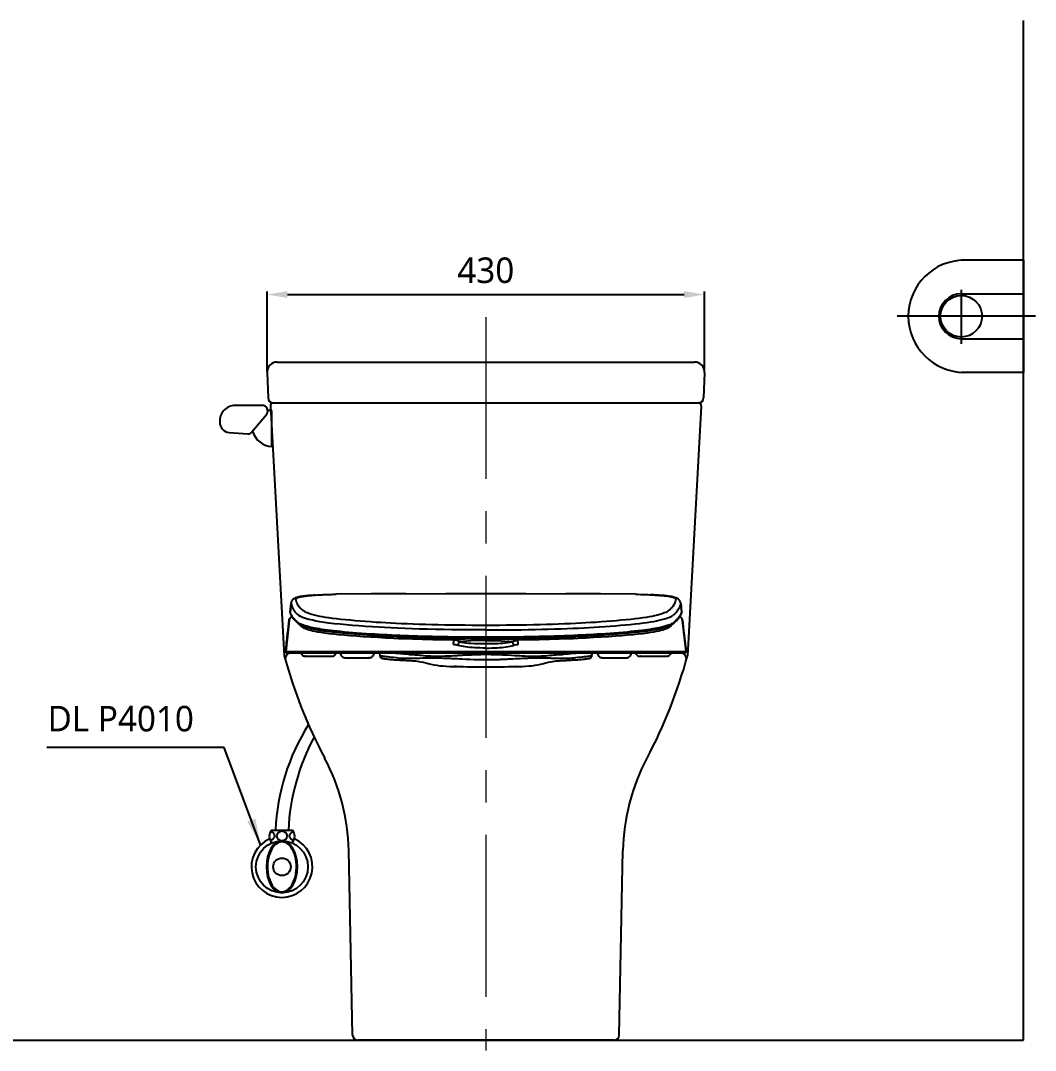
# Model space of a CAD drawing. Header units: millimetres. Extents: x 6575 to 9132, y 125 to 2418.
# Drawn here: x 7683 to 8679, y 344 to 1354 of the extents above; entities that cross this region are included whole.
import ezdxf

# ---------------------------------------------------------------- set-up
doc = ezdxf.new("R2010")
doc.units = ezdxf.units.MM
doc.header["$LTSCALE"] = 0.5
doc.linetypes.add('CENTER', pattern=[50.8, 31.75, -6.35, 6.35, -6.35])
for name, color, linetype in [('1', 1, 'Continuous'), ('2', 2, 'Continuous'), ('3', 3, 'Continuous'), ('4', 4, 'Continuous'), ('6', 6, 'Continuous'), ('FAUCET', 4, 'Continuous')]:
    doc.layers.add(name, color=color, linetype=linetype)
doc.styles.add('GHS', font='romans', dxfattribs={"bigfont": 'ghs'})
doc.styles.get("Standard").update_dxf_attribs({"font": 'NanumGothic.ttf'})
doc.dimstyles.new('ISO-25', dxfattribs={"dimtxt": 20, "dimasz": 20, "dimexe": 3, "dimexo": 1, "dimgap": 5, "dimtad": 1, "dimtoh": 1, "dimdec": 0, "dimtxsty": 'Standard', "dimcen": 0, "dimclrd": 3, "dimclre": 3, "dimclrt": 2, "dimadec": 0, "dimazin": 0, "dimtfac": 1, "dimtdec": 0, "dimtmove": 0, "dimatfit": 3, "dimfxl": 0, "dimarcsym": 0})

# ---------------------------------------------------------------- blocks, each defined once
blk = doc.blocks.new('*D63')
at = {"color": 3, "lineweight": -2}
for p, q in [((7925, 1009.5), (7925, 1088.1)), ((7945, 1085.1), (8334.2, 1085.1)), ((8354.2, 1009.5), (8354.2, 1088.1))]:
    blk.add_line(p, q, dxfattribs=at)
at = {"color": 3}
for points in [[(7945, 1088.5), (7945, 1081.8), (7925, 1085.1)], [(8334.2, 1088.5), (8334.2, 1081.8), (8354.2, 1085.1)]]:
    blk.add_solid(points, dxfattribs=at)
at = {"layer": 'Defpoints', "color": 0}
for p in [(8354.2, 1085.1), (7925, 1008.5), (8354.2, 1008.5)]:
    blk.add_point(p, dxfattribs=at)
at = {"color": 2, "insert": (8139.6, 1108.8), "char_height": 25, "attachment_point": 5}
blk.add_mtext('430', dxfattribs=at)
blk = doc.blocks.new('21E21E')
at = {"color": 2}
for p, q in [((6842.8, 661.7), (6841.8, 652.8)), ((7226, 652.8), (7225, 661.7)), ((6840.8, 644.6), (6837.5, 614.3)), ((7230.3, 614.3), (7226.9, 644.6)), ((6837.5, 614.1), (6846.8, 614.1)), ((6838.5, 613), (6847.8, 613)), ((6846.8, 614.1), (6862.9, 614.1)), ((6847.8, 613), (6863.8, 613)), ((6862.9, 614.1), (6931.9, 614.1)), ((6863.8, 613), (6932.6, 613)), ((6931.9, 614.1), (7033.9, 614.1)), ((6932.6, 613), (7135.1, 613)), ((7033.9, 614.1), (7135.8, 614.1)), ((7135.1, 613), (7203.9, 613)), ((7135.8, 614.1), (7204.8, 614.1)), ((7203.9, 613), (7219.9, 613)), ((7204.8, 614.1), (7220.9, 614.1)), ((7219.9, 613), (7229.2, 613)), ((7220.9, 614.1), (7230.2, 614.1))]:
    blk.add_line(p, q, dxfattribs=at)
for points in [[(6866.6, 669.6), (6864.8, 669.5), (6863, 669.3), (6861.2, 669.2), (6859.6, 669), (6858.3, 668.9), (6857.1, 668.8), (6856.1, 668.6), (6855.2, 668.5), (6854.8, 668.4), (6854.4, 668.4), (6854.1, 668.3), (6853.8, 668.3), (6853.4, 668.2), (6853, 668.2), (6852.4, 668.1), (6851.8, 668), (6851.3, 667.8), (6850.4, 667.7), (6849.7, 667.5), (6849, 667.3), (6848.5, 667.2), (6848.2, 667.1), (6847.9, 667), (6847.5, 666.8), (6847.1, 666.7), (6846.7, 666.5), (6846.3, 666.3), (6846, 666.2), (6845.5, 665.9), (6845, 665.6), (6844.6, 665.2), (6844.3, 664.9), (6843.9, 664.5), (6843.8, 664.3), (6843.6, 664), (6843.3, 663.6), (6843.1, 663.1), (6842.9, 662.5), (6842.8, 661.9)], [(6847.4, 666), (6847.5, 666.3), (6847.8, 666.6), (6848.3, 666.8), (6848.8, 667), (6849.3, 667.2), (6849.8, 667.4), (6849.9, 667.4), (6850, 667.4), (6850.1, 667.4), (6850.2, 667.5), (6850.2, 667.5), (6850.3, 667.5), (6850.5, 667.6), (6850.7, 667.6), (6851, 667.7), (6851.5, 667.8), (6852, 667.9), (6852.7, 668), (6853.2, 668.1), (6853.7, 668.2), (6854.3, 668.3), (6854.8, 668.4), (6855.3, 668.5), (6856.1, 668.6), (6856.8, 668.7), (6857.5, 668.8), (6857.7, 668.8), (6857.9, 668.8), (6858.1, 668.8), (6858.3, 668.9), (6858.5, 668.9), (6858.6, 668.9), (6858.8, 668.9), (6860.7, 669.1), (6862.7, 669.3), (6864.8, 669.5), (6866.7, 669.6), (6868.6, 669.7), (6870.4, 669.8), (6870.6, 669.8), (6870.8, 669.8), (6871, 669.8), (6871.2, 669.8), (6871.4, 669.8), (6871.6, 669.9), (6871.8, 669.9), (6872.2, 669.9), (6872.7, 669.9), (6873.4, 669.9), (6874.3, 670), (6875.1, 670), (6876, 670), (6877, 670.1), (6878.1, 670.1), (6879.3, 670.1), (6881.1, 670.2), (6882.7, 670.2), (6884.1, 670.3), (6885.3, 670.3), (6886.3, 670.3), (6887.1, 670.3)], [(6955.5, 670.9), (6921.3, 670.7), (6887.1, 670.3)], [(6887.1, 670.3), (6887.1, 670.3)], [(6887.1, 670.3), (6887.1, 670.3)], [(6887.1, 670.3), (6887.1, 670.3)], [(6955.5, 670.9), (6994.7, 671), (7033.9, 671.1)], [(7033.9, 671.1), (7073, 671), (7112.2, 670.9)], [(7180.6, 670.3), (7146.4, 670.7), (7112.2, 670.9)], [(7180.6, 670.3), (7183.2, 670.3), (7185.9, 670.2), (7188.4, 670.1), (7190.6, 670.1), (7192.7, 670), (7194.5, 669.9), (7194.7, 669.9), (7194.9, 669.9), (7195.2, 669.9), (7195.4, 669.9), (7195.6, 669.9), (7195.8, 669.9), (7196, 669.9), (7196.3, 669.8), (7196.9, 669.8), (7197.6, 669.8), (7198.4, 669.7), (7199.3, 669.7), (7200.3, 669.6), (7201.4, 669.6), (7202.7, 669.5), (7203.8, 669.4), (7204.8, 669.3), (7205.7, 669.2), (7206.6, 669.1), (7207.3, 669.1), (7207.9, 669), (7208.1, 669), (7208.2, 669), (7208.4, 669), (7208.5, 669), (7208.7, 668.9), (7208.8, 668.9), (7208.9, 668.9), (7210.7, 668.7), (7212.3, 668.5), (7213.8, 668.2), (7215, 668), (7216, 667.8), (7216.8, 667.7), (7216.9, 667.6), (7217, 667.6), (7217.1, 667.6), (7217.1, 667.6), (7217.2, 667.6), (7217.3, 667.5), (7217.4, 667.5), (7217.5, 667.5), (7217.8, 667.4), (7218, 667.3), (7218.3, 667.3), (7218.5, 667.2), (7218.8, 667.1), (7219.1, 667), (7219.3, 666.9), (7219.6, 666.8), (7219.8, 666.6), (7220, 666.5), (7220.1, 666.4), (7220.2, 666.3), (7220.3, 666.2), (7220.3, 666.1), (7220.3, 666)], [(7224.9, 661.9), (7224.7, 662.7), (7224.5, 663.4), (7224.1, 664), (7223.9, 664.4), (7223.7, 664.7), (7223.4, 664.9), (7223.2, 665.1), (7222.8, 665.5), (7222.3, 665.9), (7221.8, 666.2), (7221.3, 666.4), (7220.9, 666.6), (7220.5, 666.7), (7220.1, 666.9), (7219.7, 667), (7219.4, 667.1), (7219, 667.2), (7218.6, 667.3), (7218.1, 667.5), (7217.5, 667.6), (7216.9, 667.7), (7216.3, 667.9), (7215.8, 668), (7215.2, 668.1), (7214.6, 668.2), (7214.2, 668.3), (7213.8, 668.3), (7213.3, 668.4), (7212.8, 668.5), (7212.3, 668.5), (7211.6, 668.6), (7210.9, 668.7), (7210.3, 668.8), (7209.5, 668.9), (7208.6, 669), (7207.5, 669.1), (7206.3, 669.2), (7205.1, 669.3), (7203.6, 669.4), (7202.1, 669.5), (7200.3, 669.6), (7198.4, 669.7), (7196.3, 669.8), (7195.5, 669.9)], [(6841.8, 652.7), (6842.8, 661.6)], [(6842.8, 661.7), (6842.8, 661.9)], [(6842.8, 661.6), (6842.8, 661.7)], [(6842.8, 661.6), (6842.9, 661), (6843, 660.5), (6843.1, 660), (6843.3, 659.5), (6843.4, 659), (6843.6, 658.6), (6843.7, 658.2), (6843.9, 657.8), (6844, 657.4), (6844.2, 657), (6844.4, 656.7), (6844.5, 656.3), (6844.7, 656), (6844.8, 655.9), (6844.8, 655.8), (6844.9, 655.6), (6845, 655.5), (6845, 655.4), (6845.1, 655.3), (6845.2, 655.1), (6845.3, 654.9), (6845.5, 654.7), (6845.6, 654.5), (6845.8, 654.2), (6846, 654), (6846.2, 653.7), (6846.4, 653.5), (6846.6, 653.2), (6846.8, 652.9), (6847, 652.6), (6847.3, 652.3), (6847.6, 652.1), (6847.9, 651.8), (6848.2, 651.5), (6848.5, 651.2), (6848.9, 650.8), (6849.3, 650.5), (6849.7, 650.2), (6850.1, 649.9), (6850.5, 649.6)], [(6855.1, 654.1), (6855, 654.1), (6854.9, 654.2), (6854.8, 654.2), (6854.7, 654.3), (6854.6, 654.4), (6854.5, 654.4), (6854.5, 654.5), (6854.4, 654.5), (6854.4, 654.5), (6854.3, 654.6), (6854.3, 654.6), (6854.3, 654.6), (6854.1, 654.8), (6853.7, 655.1), (6853.3, 655.3), (6852.7, 655.9), (6852.4, 656.2), (6852.3, 656.3), (6852.2, 656.4), (6852.2, 656.4), (6852.2, 656.4), (6852.2, 656.4), (6852.2, 656.4), (6852.2, 656.4), (6852.2, 656.4), (6852.1, 656.5), (6852.1, 656.5), (6852, 656.6), (6852, 656.7), (6851.9, 656.7), (6851.8, 656.8), (6851.7, 657), (6851.5, 657.1), (6851.4, 657.3), (6851.3, 657.4), (6851.1, 657.6), (6850.9, 657.8), (6850.8, 658), (6850.7, 658.2), (6850.5, 658.3), (6850.4, 658.5), (6850.2, 658.7), (6850.1, 658.9), (6850, 659.1), (6850, 659.1), (6850, 659.1), (6850, 659.2), (6849.9, 659.2), (6849.9, 659.2), (6849.9, 659.2), (6849.9, 659.2), (6849.9, 659.3), (6849.8, 659.4), (6849.7, 659.5), (6849.6, 659.7), (6849.5, 659.8), (6849.4, 660), (6849.3, 660.2), (6849.2, 660.4), (6849.1, 660.6), (6849, 660.9), (6848.9, 661.1), (6848.7, 661.4), (6848.6, 661.7), (6848.5, 662), (6848.5, 662.1), (6848.4, 662.2), (6848.4, 662.3), (6848.3, 662.4), (6848.3, 662.5), (6848.3, 662.5), (6848.2, 662.9), (6847.7, 664.4), (6847.4, 666)], [(7220.3, 666), (7220, 664.4), (7219.5, 662.8), (7218.9, 661.3), (7218.2, 659.9), (7217.3, 658.5), (7217.2, 658.4), (7217.1, 658.2), (7217, 658.1), (7216.9, 657.9), (7216.8, 657.8), (7216.7, 657.7), (7216.5, 657.5), (7216.3, 657.3), (7216.1, 657), (7216, 656.9), (7215.9, 656.8), (7215.9, 656.7), (7215.8, 656.6), (7215.7, 656.5), (7215.6, 656.4), (7215.5, 656.3), (7215, 655.9), (7214.3, 655.3), (7214.2, 655.2), (7214.2, 655.2), (7214.1, 655.1), (7214, 655.1), (7213.9, 655), (7213.9, 654.9), (7213.8, 654.9), (7213.7, 654.8), (7213.6, 654.7), (7213.4, 654.6), (7213.3, 654.5), (7213.2, 654.4), (7213, 654.3), (7212.9, 654.3), (7212.8, 654.2), (7212.7, 654.1), (7212.6, 654.1)], [(7225, 661.6), (7224.7, 660.3), (7224.3, 659), (7223.9, 657.8), (7223.4, 656.7), (7222.8, 655.6), (7222.2, 654.6), (7221.6, 653.7), (7220.9, 652.9), (7220.3, 652.2), (7219.5, 651.5), (7218.8, 650.8), (7218, 650.2), (7217.2, 649.6)], [(7225, 661.7), (7224.9, 661.9)], [(7225, 661.6), (7225, 661.7)], [(7225, 661.6), (7225.9, 652.7)], [(6840.8, 644.5), (6841, 645.3), (6841.3, 646.1), (6841.8, 646.9), (6842.4, 647.6), (6843.2, 648.2), (6843.6, 648.5)], [(6843.5, 648.6), (6843.5, 648.6), (6843.3, 648.4), (6842.9, 648.2), (6842.7, 648), (6842.4, 647.8), (6842.2, 647.5), (6841.9, 647.1), (6841.5, 646.6), (6841.2, 646.1), (6841, 645.4), (6840.9, 644.7)], [(7033.9, 628.2), (7028.5, 628.2), (7023.1, 628.3), (7017.8, 628.3), (7012.5, 628.3), (7007.2, 628.4), (7002, 628.4), (6996.8, 628.5), (6991.6, 628.6), (6986.5, 628.7), (6981.5, 628.8), (6976.5, 628.9), (6971.6, 629), (6967, 629.2), (6962.5, 629.3), (6958.1, 629.5), (6953.7, 629.6), (6949.5, 629.8), (6945.3, 630), (6941.3, 630.2), (6937, 630.4), (6932.9, 630.6), (6928.9, 630.8), (6924.9, 631.1), (6921.1, 631.3), (6916.4, 631.6), (6911.8, 632), (6907.3, 632.3), (6903.1, 632.6), (6899, 633), (6895.1, 633.3), (6891.4, 633.7), (6887.9, 634), (6884.5, 634.4), (6881.3, 634.8), (6878.2, 635.1), (6875.4, 635.5), (6872.7, 635.9), (6870.2, 636.3), (6868, 636.7), (6865.9, 637.1), (6864, 637.5), (6862.3, 637.9), (6860.2, 638.4), (6858.2, 638.9), (6856.5, 639.4), (6854.9, 639.9), (6853.5, 640.5), (6852.3, 641), (6851.2, 641.5), (6850.4, 642), (6849.7, 642.5), (6848.6, 643.4), (6847.6, 644.3), (6846.6, 645.3), (6845.7, 646.2), (6844.6, 647.5), (6843.7, 648.8), (6842.9, 650.1), (6842.3, 651.4), (6841.8, 652.7)], [(6841.8, 652.7), (6841.8, 652.5), (6841.8, 652.4)], [(6841.8, 652.6), (6841.8, 652.6), (6841.8, 652.5)], [(6841.8, 652.5), (6841.8, 652.3)], [(6841.8, 652.4), (6841.8, 652.3)], [(6841.8, 652.3), (6841.8, 652.3), (6841.9, 652.1), (6842, 651.9), (6842, 651.7), (6842.1, 651.5), (6842.2, 651.3), (6842.2, 651.2), (6842.3, 651), (6842.3, 650.9), (6842.4, 650.8), (6842.4, 650.7), (6842.5, 650.6), (6842.5, 650.5), (6842.5, 650.4), (6842.6, 650.3), (6842.7, 650.1), (6842.8, 650), (6842.9, 649.8), (6843, 649.6), (6843.1, 649.4), (6843.2, 649.2), (6843.3, 648.9), (6843.5, 648.6), (6843.7, 648.3), (6843.9, 648), (6844.2, 647.7), (6844.4, 647.4), (6844.6, 647.1), (6845.6, 645.8), (6846.7, 644.6), (6848, 643.4), (6848.2, 643.2), (6848.5, 643), (6848.7, 642.7), (6848.9, 642.6), (6849, 642.5), (6849.2, 642.3), (6849.3, 642.2), (6849.5, 642.1), (6849.6, 641.9), (6849.7, 641.8), (6849.9, 641.7), (6849.9, 641.7), (6850, 641.6), (6850.2, 641.5), (6850.3, 641.4), (6850.4, 641.3), (6850.6, 641.2), (6850.8, 641.1), (6851, 640.9), (6851.2, 640.8), (6851.5, 640.6), (6851.7, 640.5), (6852, 640.3), (6852.2, 640.2), (6852.4, 640.1), (6852.6, 640), (6852.8, 639.9), (6853.1, 639.8), (6853.3, 639.7), (6853.8, 639.5), (6854.3, 639.3), (6854.8, 639.1), (6855.4, 638.9), (6856, 638.7), (6856.6, 638.5), (6857.2, 638.3), (6857.9, 638.1), (6859.4, 637.7), (6860.9, 637.3), (6862.5, 636.9), (6864.3, 636.5), (6866.1, 636.1), (6868.1, 635.7), (6870.2, 635.3), (6872.6, 635), (6875, 634.6), (6877.7, 634.2), (6880.5, 633.9), (6883.5, 633.5), (6886.7, 633.1), (6890, 632.8), (6893.6, 632.4), (6897.3, 632.1), (6901.1, 631.8), (6905.1, 631.4), (6909.2, 631.1), (6913.4, 630.8), (6917.8, 630.5), (6921.1, 630.3), (6924.4, 630.1), (6927.8, 629.9), (6931.3, 629.7), (6934.9, 629.5), (6938.5, 629.3), (6942.3, 629.1), (6946.6, 628.9), (6951, 628.7), (6955.5, 628.5), (6960.1, 628.4), (6964.9, 628.2), (6969.4, 628.1), (6974.1, 627.9), (6978.8, 627.8), (6983.6, 627.7), (6988.5, 627.6), (6993.4, 627.5), (6998, 627.4), (7002.5, 627.4), (7003.9, 627.4), (7005.3, 627.3), (7006.8, 627.3), (7008.5, 627.3), (7010.3, 627.3), (7012.2, 627.3), (7014.4, 627.3), (7016.7, 627.2), (7019.2, 627.2), (7021.8, 627.2), (7024.6, 627.2), (7027.5, 627.2), (7030.6, 627.2), (7033.9, 627.2)], [(7033.9, 635.4), (7025.4, 635.4), (7017, 635.4), (7008.7, 635.5), (7000.4, 635.6), (6992.3, 635.7), (6984.3, 635.9), (6976.4, 636), (6968.8, 636.2), (6961.4, 636.5), (6954.2, 636.7), (6947.3, 637), (6940.7, 637.3), (6934.4, 637.7), (6928.4, 638), (6922.7, 638.4), (6915.8, 638.8), (6909.2, 639.3), (6903, 639.8), (6897.2, 640.3), (6890.9, 640.9), (6885.1, 641.5), (6879.9, 642.1), (6875.1, 642.8), (6870.9, 643.4), (6867.2, 644.1), (6864, 644.8), (6860.2, 645.7), (6856.8, 646.7), (6854.1, 647.6), (6852, 648.6), (6850.5, 649.6)], [(7033.9, 639.8), (7027.1, 639.8), (7020.3, 639.8), (7013.5, 639.9), (7006.8, 640), (7000.2, 640.1), (6993.6, 640.2), (6987.1, 640.3), (6980.8, 640.4), (6974.6, 640.6), (6968.5, 640.8), (6962.5, 641), (6956.8, 641.2), (6951.2, 641.4), (6945.8, 641.7), (6940.6, 641.9), (6935.6, 642.2), (6930.8, 642.5), (6926.1, 642.8), (6920.7, 643.2), (6915.4, 643.6), (6910.4, 643.9), (6905.6, 644.3), (6901, 644.8), (6896.2, 645.2), (6891.6, 645.7), (6887.3, 646.2), (6883.4, 646.7), (6879.7, 647.2), (6876.5, 647.7), (6873.5, 648.2), (6870.9, 648.7), (6868.5, 649.2), (6865.7, 649.9), (6863.1, 650.6), (6860.9, 651.3), (6859, 652), (6857.4, 652.6), (6856.1, 653.3), (6855.1, 654.1)], [(7212.6, 654.1), (7211.6, 653.3), (7210.3, 652.6), (7208.7, 652), (7206.8, 651.3), (7204.6, 650.6), (7202.1, 649.9), (7199.2, 649.2), (7196.8, 648.7), (7194.1, 648.2), (7191.1, 647.7), (7187.7, 647.1), (7184.1, 646.6), (7180.2, 646.2), (7176, 645.7), (7171.5, 645.2), (7166.7, 644.8), (7162.1, 644.3), (7157.3, 643.9), (7152.3, 643.6), (7147, 643.2), (7141.6, 642.8), (7136.9, 642.5), (7132.1, 642.2), (7127.1, 641.9), (7121.9, 641.7), (7116.5, 641.4), (7111, 641.2), (7105.2, 641), (7099.2, 640.8), (7093.2, 640.6), (7086.9, 640.4), (7080.6, 640.3), (7074.1, 640.2), (7067.5, 640.1), (7060.9, 640), (7054.2, 639.9), (7047.4, 639.8), (7040.7, 639.8), (7033.9, 639.8)], [(7225.9, 652.7), (7225.4, 651.3), (7224.7, 650), (7223.9, 648.6), (7222.8, 647.2), (7221.6, 645.8), (7220.2, 644.4), (7219.6, 643.9), (7219, 643.3), (7218.4, 642.8), (7217.8, 642.3), (7217, 641.8), (7216, 641.2), (7214.9, 640.7), (7213.4, 640.1), (7211.7, 639.6), (7209.8, 639), (7207.7, 638.4), (7205.4, 637.9), (7203.6, 637.5), (7201.7, 637.1), (7199.6, 636.7), (7197.3, 636.3), (7194.8, 635.9), (7192.2, 635.5), (7189.4, 635.1), (7186.4, 634.8), (7183.2, 634.4), (7179.8, 634), (7176.2, 633.7), (7172.4, 633.3), (7168.5, 632.9), (7164.4, 632.6), (7160.1, 632.3), (7155.8, 631.9), (7151.3, 631.6), (7146.6, 631.3), (7143.1, 631.1), (7139.6, 630.9), (7135.9, 630.7), (7132.2, 630.5), (7128.4, 630.3), (7124.4, 630.1), (7120.3, 629.9), (7115.7, 629.7), (7111, 629.5), (7106.1, 629.4), (7101.1, 629.2), (7096.1, 629), (7091.2, 628.9), (7086.2, 628.8), (7081.2, 628.7), (7076.1, 628.6), (7071, 628.5), (7065.7, 628.4), (7060.5, 628.4), (7055.2, 628.3), (7049.9, 628.3), (7044.6, 628.3), (7039.2, 628.2), (7033.9, 628.2)], [(7033.9, 627.2), (7037.4, 627.2), (7040.7, 627.2), (7043.8, 627.2), (7046.7, 627.2), (7049.5, 627.2), (7052, 627.2), (7054.3, 627.3), (7056.3, 627.3), (7058.2, 627.3), (7060, 627.3), (7061.6, 627.3), (7064.1, 627.4), (7066.6, 627.4), (7069.2, 627.4), (7071.7, 627.5), (7074.3, 627.5), (7079.2, 627.6), (7084.1, 627.7), (7088.9, 627.8), (7093.6, 627.9), (7098.3, 628.1), (7102.8, 628.2), (7107.9, 628.4), (7112.8, 628.5), (7117.5, 628.7), (7122.2, 628.9), (7126.7, 629.1), (7131, 629.4), (7135, 629.6), (7138.9, 629.8), (7142.6, 630), (7146.3, 630.3), (7149.9, 630.5), (7154.4, 630.8), (7158.7, 631.1), (7162.9, 631.5), (7166.9, 631.8), (7170.7, 632.1), (7174.3, 632.5), (7177.8, 632.8), (7181.1, 633.2), (7184.2, 633.5), (7187.3, 633.9), (7190.1, 634.2), (7192.8, 634.6), (7195.3, 635), (7197.6, 635.4), (7199.7, 635.8), (7201.7, 636.1), (7203.5, 636.5), (7205.2, 636.9), (7206.9, 637.3), (7208.4, 637.7), (7209.9, 638.2), (7211.3, 638.6), (7212.6, 639), (7213.8, 639.5), (7214.2, 639.6), (7214.5, 639.8), (7214.8, 639.9), (7215.1, 640.1), (7215.3, 640.2), (7215.6, 640.3), (7215.8, 640.4), (7216.1, 640.5), (7216.3, 640.6), (7216.5, 640.8), (7216.7, 640.9), (7216.9, 641), (7217.1, 641.2), (7217.3, 641.3), (7217.4, 641.4), (7217.5, 641.5), (7217.6, 641.6), (7217.8, 641.6), (7217.8, 641.7), (7217.9, 641.8), (7218.1, 641.9), (7218.2, 642), (7218.3, 642.1), (7218.4, 642.2), (7218.6, 642.4), (7218.7, 642.5), (7218.9, 642.6), (7219.2, 642.9), (7219.4, 643.1), (7219.7, 643.3), (7219.9, 643.6), (7220.8, 644.4), (7221.5, 645.2), (7222.4, 646.2), (7223.2, 647.2), (7223.5, 647.6), (7223.7, 647.9), (7224, 648.3), (7224.2, 648.6), (7224.4, 648.9), (7224.5, 649.2), (7224.7, 649.4), (7224.8, 649.6), (7224.9, 649.9), (7225, 650.1), (7225.1, 650.3), (7225.2, 650.5), (7225.3, 650.6), (7225.3, 650.7), (7225.4, 650.8), (7225.4, 651), (7225.5, 651.1), (7225.5, 651.3), (7225.6, 651.4), (7225.7, 651.6), (7225.7, 651.8), (7225.8, 652), (7225.9, 652.3), (7225.9, 652.3)], [(7033.9, 635.4), (7040.9, 635.4), (7047.9, 635.4), (7054.9, 635.4), (7061.8, 635.5), (7068.7, 635.6), (7075.4, 635.7), (7082.1, 635.8), (7088.7, 636), (7095.1, 636.1), (7101.4, 636.3), (7107.6, 636.5), (7113.5, 636.7), (7119.3, 637), (7124.9, 637.2), (7130.2, 637.5), (7135.3, 637.8), (7140.2, 638.1), (7145, 638.4), (7150.6, 638.7), (7155.9, 639.1), (7161, 639.5), (7165.9, 639.9), (7170.6, 640.3), (7175.5, 640.8), (7180.2, 641.2), (7184.5, 641.7), (7188.5, 642.2), (7192.2, 642.7), (7195.6, 643.2), (7198.6, 643.7), (7201.3, 644.3), (7203.7, 644.8), (7206.5, 645.5), (7209.1, 646.1), (7211.3, 646.8), (7213.2, 647.5), (7214.9, 648.2), (7216.2, 648.9), (7217.2, 649.6)], [(7226.9, 644.5), (7226.7, 645.3), (7226.4, 646.2), (7225.9, 646.9), (7225.3, 647.6), (7224.5, 648.2), (7224.1, 648.5)], [(7226.8, 644.7), (7226.7, 645.4), (7226.4, 646.1), (7226.1, 646.8), (7225.8, 647.2), (7225.5, 647.6), (7225.2, 647.9), (7224.9, 648.1), (7224.7, 648.3), (7224.3, 648.5), (7224.2, 648.6)], [(7226, 652.6), (7226, 652.7), (7225.9, 652.9)], [(7226, 652.7), (7226, 652.5), (7225.9, 652.3)], [(7225.9, 652.4), (7226, 652.6)], [(7225.9, 652.3), (7225.9, 652.4)], [(7226, 652.8), (7226, 652.7)], [(6837.5, 614.2), (6837.6, 615.8), (6837.8, 617.4), (6838, 619), (6838.2, 620.5), (6838.3, 622), (6838.4, 623.1), (6838.6, 624.1), (6838.7, 625.4), (6838.9, 626.8), (6839, 628.4), (6839.2, 630), (6839.4, 631.5), (6839.6, 633.2), (6839.8, 634.9), (6839.9, 636.3), (6840.1, 637.8), (6840.3, 639.5), (6840.5, 641.2), (6840.7, 642.8), (6840.8, 644.5)], [(6854, 638), (6852, 639.7), (6850.4, 641.3)], [(6869.1, 633.3), (6866.5, 633.8), (6864.2, 634.3), (6862.1, 634.8), (6860.2, 635.3), (6858.5, 635.9), (6857.1, 636.4), (6855.8, 636.9), (6854.8, 637.5), (6854, 638)], [(7213.7, 638), (7212.9, 637.4), (7211.8, 636.9), (7210.6, 636.4), (7209.1, 635.8), (7207.4, 635.3), (7205.5, 634.8), (7203.4, 634.3), (7201.1, 633.8), (7198.6, 633.3)], [(7217.3, 641.3), (7215.7, 639.7), (7213.7, 638)], [(7226.8, 644.7), (7226.9, 644.6)], [(7226.9, 644.5), (7227.9, 635.1), (7229.1, 624.3), (7230.3, 614.2)], [(6935.5, 627.4), (6927.8, 627.8), (6920.4, 628.2), (6913.4, 628.7), (6906.8, 629.1), (6900.6, 629.6), (6894.8, 630.1), (6889.4, 630.6), (6884.4, 631.1), (6879.9, 631.7), (6875.8, 632.2), (6872.2, 632.7), (6869.1, 633.3)], [(7003, 625.4), (6997.6, 625.5), (6992.2, 625.6), (6986.9, 625.7), (6981.7, 625.8), (6976.6, 625.9), (6971.6, 626), (6966.6, 626.2), (6961.8, 626.3), (6957.1, 626.5), (6952.5, 626.7), (6948, 626.8), (6943.7, 627), (6939.5, 627.2), (6935.5, 627.4)], [(7033.9, 627), (7033.2, 627), (7032.5, 627), (7031.7, 627), (7030.9, 627), (7029.9, 627), (7028.8, 626.9), (7027.9, 626.9), (7027.2, 626.9), (7026.6, 626.9), (7026.2, 626.9), (7025.9, 626.9), (7025.4, 626.9), (7024.8, 626.9), (7024.1, 626.9), (7023.3, 626.8), (7022.4, 626.8), (7021.7, 626.8), (7021.1, 626.8), (7020.4, 626.8), (7019.9, 626.7), (7019.2, 626.7), (7018.5, 626.7), (7017.7, 626.7), (7016.9, 626.6), (7015.9, 626.6), (7015, 626.5), (7014.1, 626.5), (7013.1, 626.4), (7012.8, 626.4), (7012.5, 626.4), (7012.1, 626.3), (7011.8, 626.3), (7011.4, 626.3), (7010.9, 626.2), (7010, 626.2), (7009.3, 626.1), (7008.6, 626.1), (7008, 626), (7007.6, 626), (7007.4, 625.9), (7007.4, 625.9), (7007.1, 625.9), (7006.8, 625.9), (7006.5, 625.8), (7006.2, 625.8), (7005.9, 625.8), (7004.4, 625.6), (7003, 625.4)], [(7033.9, 627), (7037.7, 627), (7041.4, 626.9), (7045.1, 626.8), (7048.9, 626.7), (7050, 626.7), (7051.2, 626.6), (7052.4, 626.5), (7053.5, 626.5), (7054.7, 626.4), (7055.8, 626.3), (7057.2, 626.2), (7061, 625.9), (7064.7, 625.4)], [(7132.2, 627.4), (7128.2, 627.2), (7124, 627), (7119.7, 626.8), (7115.2, 626.7), (7110.6, 626.5), (7105.9, 626.3), (7101.1, 626.2), (7096.2, 626), (7091.1, 625.9), (7086, 625.8), (7080.8, 625.7), (7075.5, 625.6), (7070.1, 625.5), (7064.7, 625.4)], [(7198.6, 633.3), (7195.5, 632.7), (7191.9, 632.2), (7187.8, 631.7), (7183.3, 631.1), (7178.3, 630.6), (7172.9, 630.1), (7167.1, 629.6), (7160.9, 629.1), (7154.3, 628.7), (7147.3, 628.2), (7139.9, 627.8), (7132.2, 627.4)], [(7002.1, 621.1), (7002.1, 621.8), (7002.2, 622.6), (7002.3, 623.3), (7002.4, 623.9), (7002.5, 624.4), (7002.7, 624.9), (7002.8, 625.2), (7003, 625.4)], [(7002.1, 621.1), (7003.6, 621), (7005, 620.8), (7006.4, 620.4)], [(7008, 623.7), (7007.8, 623.8), (7007.6, 623.9), (7007.3, 624.1), (7006.8, 624.4), (7006.6, 624.5), (7006.3, 624.6), (7006, 624.7), (7005.6, 624.9), (7004.3, 625.2), (7003, 625.4)], [(7006.4, 620.4), (7006.8, 621.3), (7007.2, 622.2), (7007.6, 623), (7008, 623.7)], [(7033.9, 617.6), (7030.9, 617.6), (7028.1, 617.7), (7025.4, 617.7), (7022.9, 617.9), (7020.5, 618), (7018.2, 618.2), (7016.1, 618.4), (7013.9, 618.7), (7011.8, 619), (7009.9, 619.4), (7008.1, 619.9), (7006.4, 620.4)], [(7033.9, 625.1), (7030.2, 625.1), (7026.6, 625), (7022.8, 624.9), (7019, 624.7), (7015.3, 624.5), (7011.6, 624.1), (7008, 623.7)], [(7033.9, 621.7), (7030.1, 621.7), (7026.4, 621.7), (7022.7, 621.8), (7019, 622), (7016.8, 622.2), (7014.5, 622.4), (7012.3, 622.8), (7010.1, 623.2), (7008, 623.7)], [(7033.9, 625.1), (7037.6, 625.1), (7041.4, 625), (7045.1, 624.9), (7048.9, 624.7), (7052.5, 624.4), (7056.2, 624.1), (7059.8, 623.7)], [(7059.8, 623.7), (7057.5, 623.2), (7055.2, 622.7), (7052.8, 622.4), (7050.4, 622.1), (7048, 622), (7045.5, 621.8), (7041.7, 621.7), (7037.8, 621.7), (7033.9, 621.7)], [(7033.9, 617.6), (7036.8, 617.6), (7039.6, 617.7), (7042.3, 617.7), (7044.8, 617.9), (7047.2, 618), (7049.5, 618.2), (7051.6, 618.4), (7053.8, 618.7), (7055.9, 619), (7057.8, 619.4), (7059.6, 619.9), (7061.3, 620.4)], [(7059.8, 623.7), (7060, 623.9), (7060.3, 624.1), (7060.6, 624.2), (7060.9, 624.4), (7061.3, 624.5), (7061.7, 624.7), (7062.1, 624.8), (7062.5, 625), (7063, 625.1), (7063.6, 625.3), (7064.2, 625.4), (7064.7, 625.4)], [(7061.3, 620.4), (7060.9, 621.4), (7060.5, 622.3), (7060.1, 623.1), (7059.8, 623.7)], [(7061.3, 620.4), (7062.7, 620.8), (7064.1, 621), (7065.6, 621.1)], [(7065.6, 621.1), (7065.6, 621.8), (7065.5, 622.5), (7065.4, 623.2), (7065.3, 623.9), (7065.2, 624.4), (7065, 624.9), (7064.9, 625.2), (7064.7, 625.4)], [(6837.5, 613.8), (6837.5, 614), (6837.5, 614.2)], [(6837.5, 614.1), (6837.5, 614.2)], [(6837.5, 614), (6837.6, 613.6), (6837.8, 613.3), (6838.1, 613.1), (6838.3, 613)], [(6837.5, 613.9), (6837.5, 613.8)], [(6837.5, 613.8), (6837.6, 613.6), (6837.7, 613.4), (6837.8, 613.3)], [(6837.8, 613.3), (6838, 613.2), (6838.2, 613)], [(6838.2, 613), (6838.3, 613)], [(6838.3, 613), (6838.5, 613)], [(6853.8, 610.6), (6854.1, 610.4), (6854.8, 610), (6855.5, 609.7), (6856.1, 609.6)], [(6854, 610.4), (6853.8, 610.6)], [(6853.8, 610.6), (6853.8, 610.6)], [(6853.8, 610.6), (6853.8, 610.6)], [(6856.2, 609.6), (6856, 609.6)], [(6856.1, 609.6), (6856.2, 609.6), (6856.5, 609.6), (6856.7, 609.6), (6857, 609.6)], [(6856.1, 609.6), (6856.1, 609.6), (6856.2, 609.6)], [(6856.1, 609.6), (6856.2, 609.6), (6856.3, 609.6)], [(6856.3, 609.6), (6856.4, 609.6)], [(6857.2, 609.6), (6857, 609.6)], [(6857.2, 609.6), (6857, 609.6)], [(6882.2, 609.6), (6882.3, 609.6)], [(6882.3, 609.6), (6882.7, 609.6), (6883, 609.6), (6883.2, 609.6), (6883.3, 609.6)], [(6883.3, 609.6), (6884.1, 609.8), (6884.8, 610.1), (6885.4, 610.5), (6885.5, 610.6)], [(6885.5, 610.5), (6885.9, 611), (6886.5, 611.5), (6887, 612.3), (6887.4, 613)], [(6890.7, 613), (6890.8, 612.7), (6891.2, 611.7), (6891.7, 610.8), (6892.3, 609.9), (6892.9, 609.3)], [(6892.9, 609.3), (6892.9, 609.3)], [(6892.9, 609.3), (6892.9, 609.3), (6892.9, 609.3)], [(6892.9, 609.3), (6892.9, 609.3)], [(6892.9, 609.3), (6893.2, 609), (6893.9, 608.6), (6894.2, 608.4), (6894.6, 608.3), (6895, 608.2), (6895.3, 608.1)], [(6892.9, 609.2), (6892.9, 609.3)], [(6895.3, 608.1), (6895.6, 608.1), (6895.8, 608.1)], [(6919.6, 608.1), (6919.9, 608.1), (6920.1, 608.1)], [(6919.7, 608.1), (6919.8, 608.1), (6920.1, 608.1)], [(6919.9, 608.1), (6919.9, 608.1), (6919.7, 608.1)], [(6920.1, 608.1), (6920.5, 608.2), (6920.8, 608.3), (6921.2, 608.4), (6921.6, 608.6), (6921.9, 608.8), (6922.2, 609), (6922.5, 609.3)], [(6922.5, 609.3), (6922.5, 609.2)], [(6922.6, 609.3), (6923.1, 609.9), (6923.7, 610.8), (6924.2, 611.7), (6924.6, 612.7), (6924.7, 613)], [(6929.2, 613), (6929.2, 612.9), (6929.6, 611.8), (6929.8, 610.6)], [(6929.7, 610.8), (6929.8, 610.7), (6929.8, 610.7)], [(6929.7, 610.8), (6929.7, 610.7)], [(6929.7, 610.7), (6929.8, 610.6), (6929.8, 610.2), (6929.8, 609.9), (6929.9, 609.7)], [(6929.8, 610.7), (6930, 610.5), (6930.3, 610.4), (6930.8, 610.2), (6931.3, 610.1), (6932, 610), (6933, 609.8), (6934.3, 609.6), (6935.7, 609.4), (6937.3, 609.2), (6939.1, 609), (6941.1, 608.7), (6943.3, 608.5), (6945.7, 608.2), (6948.3, 608), (6950, 607.8), (6951.9, 607.7), (6953.8, 607.7), (6955.7, 607.7), (6957.8, 607.8), (6959.9, 607.8)], [(6929.8, 610.7), (6929.8, 610.7)], [(6929.9, 609.7), (6930, 609.3), (6930.1, 608.9), (6930.3, 608.6), (6930.5, 608.5), (6930.5, 608.4), (6930.6, 608.3), (6930.7, 608.3), (6931, 608.1), (6931.2, 607.9), (6931.4, 607.8), (6931.7, 607.7), (6932, 607.7), (6932.2, 607.6), (6932.5, 607.5), (6933.1, 607.4), (6933.6, 607.3), (6934.2, 607.2), (6934.9, 607.1), (6935.6, 607), (6936.4, 606.9), (6937.3, 606.8), (6938.2, 606.7), (6939.2, 606.6), (6940.3, 606.5), (6941.5, 606.4), (6942.7, 606.3), (6943.9, 606.2), (6945.2, 606.1), (6946.4, 606), (6946.8, 606), (6947.1, 606), (6947.5, 606), (6948, 605.9), (6948.5, 605.9), (6949.1, 605.9), (6949.8, 605.8), (6950.6, 605.8), (6951.5, 605.7), (6952.4, 605.7), (6953.5, 605.6), (6954.6, 605.6), (6955.9, 605.5), (6957.2, 605.4), (6958.7, 605.3), (6960.3, 605.3), (6961.6, 605.2)], [(6929.9, 609.7), (6929.9, 609.7)], [(6958.7, 611.4), (6958.7, 611.4), (6958.5, 611.4), (6958.3, 611.4), (6958.1, 611.5), (6957.7, 611.5), (6957.2, 611.5), (6956.6, 611.5), (6955.9, 611.6), (6955.2, 611.6), (6954.4, 611.7), (6953.6, 611.7), (6952.6, 611.8), (6951.6, 611.9), (6951.3, 611.9), (6951.1, 611.9), (6951, 612), (6950.9, 612), (6950.8, 612), (6950.3, 612), (6949.4, 612.1), (6947.5, 612.3), (6946.7, 612.4), (6946.6, 612.4), (6946.5, 612.4), (6946.4, 612.4), (6946.3, 612.4), (6946.2, 612.4), (6946.1, 612.4), (6946, 612.4), (6945.9, 612.4), (6945.7, 612.4), (6945.4, 612.4), (6945, 612.5), (6944.5, 612.5), (6943.9, 612.5), (6943.2, 612.6), (6942.6, 612.6), (6941.8, 612.7), (6941, 612.7), (6940.2, 612.8), (6939.5, 612.8), (6938.7, 612.8), (6938, 612.9), (6937.9, 612.9), (6937.8, 612.9), (6937.7, 612.9), (6937.6, 612.9), (6937.5, 612.9), (6937.4, 612.9), (6936.4, 613), (6936.2, 613)], [(6958.7, 611.4), (6960.2, 611.4), (6961.6, 611.3), (6963, 611.2), (6964.4, 611.1), (6965.9, 611), (6967.5, 610.8), (6969.1, 610.6), (6970.8, 610.5), (6974.7, 610.1), (6978.8, 609.9), (6979.6, 609.9), (6980.5, 609.8), (6981.3, 609.8), (6982.2, 609.8), (6983.1, 609.8), (6984, 609.8), (6984.8, 609.7), (6985.7, 609.7), (6989.8, 609.8), (6993.9, 609.9), (6998.1, 610), (7000, 610.1), (7002.2, 610.2), (7004.7, 610.4), (7005.6, 610.4), (7006.5, 610.5), (7007.5, 610.5), (7008.5, 610.6), (7009.5, 610.6), (7010.6, 610.7), (7011.7, 610.8), (7015.9, 611), (7019.8, 611.1), (7023.4, 611.3), (7026.6, 611.4), (7028.8, 611.4), (7030.8, 611.5), (7032.5, 611.5), (7033.9, 611.5)], [(6959.9, 607.8), (6961.5, 607.7), (6963.2, 607.7), (6965, 607.7), (6967.1, 607.8), (6969.2, 607.8), (6971.6, 607.9), (6973.7, 607.9), (6975.9, 608), (6978.3, 608), (6980.7, 608.1), (6983.3, 608.1), (6985.9, 608.1), (6988.7, 608), (6990.4, 607.9), (6992.2, 607.8), (6992.8, 607.8), (6993.4, 607.8), (6993.9, 607.8), (6994.5, 607.8), (6994.7, 607.8), (6995.2, 607.7), (6995.9, 607.7), (6996.7, 607.7), (6997.7, 607.6), (6998.9, 607.6), (7000.2, 607.5), (7000.8, 607.5), (7001.2, 607.4), (7001.7, 607.4), (7002.1, 607.4), (7002.6, 607.4), (7003, 607.4), (7003.4, 607.3), (7005.9, 607.2), (7008.1, 607.1), (7010.3, 607), (7014.1, 606.8), (7018, 606.6), (7022, 606.5), (7025.9, 606.3), (7029.9, 606.3), (7033.9, 606.3)], [(7033.9, 611.5), (7035.2, 611.5), (7036.9, 611.5), (7038.9, 611.4), (7041.2, 611.4), (7043.7, 611.3), (7046.8, 611.2), (7050.1, 611), (7050.9, 611), (7051.7, 611), (7052.5, 610.9), (7053.3, 610.9), (7054.2, 610.9), (7055, 610.8), (7055.8, 610.8), (7059, 610.6), (7061.9, 610.4), (7064.4, 610.3), (7066.7, 610.2), (7068.7, 610.1), (7070.5, 610), (7072.2, 609.9), (7075, 609.8), (7077.8, 609.8), (7078.5, 609.8), (7079.2, 609.7), (7079.9, 609.7), (7080.6, 609.7), (7081.3, 609.7), (7082, 609.7), (7084, 609.8), (7086.1, 609.8), (7088.2, 609.9), (7090.4, 610), (7092.6, 610.1), (7094.8, 610.3), (7097.1, 610.5), (7099, 610.7), (7100.8, 610.8), (7102.5, 611), (7104, 611.2), (7105.1, 611.3), (7106.3, 611.3), (7107.6, 611.4), (7109, 611.4)], [(7033.9, 606.3), (7037.2, 606.3), (7040.5, 606.3), (7043.5, 606.4), (7043.8, 606.4), (7044.1, 606.4), (7044.5, 606.4), (7044.8, 606.4), (7045.1, 606.4), (7045.4, 606.5), (7045.8, 606.5), (7046.5, 606.5), (7047.5, 606.5), (7048.7, 606.6), (7050, 606.6), (7051, 606.7), (7052.2, 606.7), (7053.3, 606.8), (7054.6, 606.8), (7056, 606.9), (7057.4, 607), (7060.3, 607.1), (7063, 607.3), (7065.5, 607.4), (7067.8, 607.5), (7070, 607.6), (7071.9, 607.7), (7073.5, 607.8), (7075, 607.8), (7076.3, 607.9), (7077.9, 607.9), (7078.1, 607.9), (7078.2, 607.9), (7078.3, 608), (7078.5, 608), (7078.6, 608), (7078.8, 608), (7078.9, 608), (7079, 608), (7081, 608), (7082.7, 608), (7084.3, 608.1), (7085.7, 608.1), (7086.3, 608.1), (7086.9, 608.1), (7087.5, 608), (7088, 608), (7088.6, 608), (7089.5, 608), (7091, 608), (7092.4, 608), (7093.7, 607.9), (7094.4, 607.9), (7095.1, 607.9), (7095.3, 607.9), (7095.5, 607.9), (7095.7, 607.9), (7095.8, 607.9), (7096, 607.9), (7096.2, 607.9), (7096.6, 607.9), (7097.1, 607.9), (7097.8, 607.8), (7098.5, 607.8), (7099.2, 607.8), (7099.9, 607.8), (7100.7, 607.8), (7101.8, 607.7), (7101.9, 607.7), (7102, 607.7), (7102.1, 607.7), (7102.2, 607.7), (7102.3, 607.7), (7102.4, 607.7), (7102.5, 607.7), (7102.7, 607.7), (7103, 607.7), (7103.5, 607.7), (7104, 607.7), (7104.6, 607.7), (7105.3, 607.7), (7106.1, 607.7), (7106.9, 607.7), (7107.8, 607.8)], [(7106.1, 605.2), (7107.1, 605.3), (7108.5, 605.3), (7109.7, 605.4), (7110.8, 605.4), (7111.9, 605.5), (7112.8, 605.5), (7113.7, 605.6), (7114.7, 605.6), (7115.5, 605.7), (7116.2, 605.7), (7116.9, 605.8), (7117.5, 605.8), (7118.5, 605.9), (7119.4, 605.9), (7120.3, 606), (7121.3, 606), (7122.2, 606.1), (7124.1, 606.2), (7125.9, 606.4), (7127.5, 606.5), (7129, 606.7), (7130.2, 606.8), (7131.3, 606.9), (7132.3, 607), (7133.2, 607.2), (7134, 607.3), (7134.8, 607.4), (7135.3, 607.5), (7135.8, 607.7), (7135.9, 607.7), (7136.1, 607.8), (7136.2, 607.8), (7136.4, 607.9), (7136.5, 607.9), (7136.6, 608), (7136.7, 608), (7136.8, 608.1), (7136.9, 608.2), (7137, 608.2), (7137.2, 608.4), (7137.4, 608.6), (7137.6, 608.9), (7137.8, 609.3), (7137.8, 609.7)], [(7107.8, 607.8), (7110.1, 607.8), (7112.3, 607.7), (7114.5, 607.7), (7116.5, 607.8), (7118.5, 607.9), (7120.4, 608.1), (7122.2, 608.2), (7124.5, 608.5), (7126.7, 608.7), (7128.6, 609), (7130.4, 609.2), (7132, 609.4), (7133.5, 609.6), (7134.7, 609.8), (7135.8, 610), (7136.7, 610.2), (7137.2, 610.3), (7137.6, 610.5), (7137.9, 610.6), (7137.9, 610.7)], [(7131.6, 613), (7131.5, 613), (7131.2, 613), (7131, 613), (7130.2, 612.9), (7129.4, 612.9), (7128.6, 612.8), (7127.8, 612.8), (7127.1, 612.7), (7126.4, 612.7), (7125.7, 612.7), (7125.1, 612.6), (7124.5, 612.6), (7123.8, 612.5), (7123.3, 612.5), (7122.8, 612.5), (7122.3, 612.4), (7121.9, 612.4), (7121.6, 612.4), (7121.5, 612.4), (7121.3, 612.4), (7121.3, 612.4), (7121.2, 612.4), (7121.2, 612.4), (7121.2, 612.4), (7121.2, 612.4), (7121.2, 612.4), (7121.2, 612.4), (7121.2, 612.4), (7121.2, 612.4), (7121.2, 612.4), (7119.4, 612.2), (7117.7, 612.1), (7117.3, 612), (7116.9, 612), (7116.5, 611.9), (7116.1, 611.9), (7115.7, 611.9), (7115.2, 611.8), (7114.6, 611.7), (7113.5, 611.6), (7112.5, 611.6), (7111.5, 611.5), (7110.6, 611.5), (7109.8, 611.4), (7109, 611.4)], [(7137.9, 610.6), (7138.1, 611.8), (7138.5, 612.9), (7138.5, 613)], [(7137.9, 609.7), (7137.9, 609.9), (7137.9, 610.2), (7138, 610.6), (7138, 610.8)], [(7143, 613), (7143.2, 612.4), (7143.6, 611.5), (7144.1, 610.6), (7144.7, 609.8), (7145.1, 609.3)], [(7145.2, 609.3), (7145.5, 609), (7146.1, 608.6), (7146.8, 608.3), (7147.6, 608.1)], [(7145.2, 609.3), (7145.2, 609.3)], [(7148, 608.1), (7147.8, 608.1), (7147.6, 608.1)], [(7147.6, 608.1), (7147.8, 608.1), (7148.1, 608.1)], [(7171.5, 608.1), (7171.7, 608.1), (7172.1, 608.1), (7172.4, 608.1)], [(7172, 608.1), (7172.2, 608.1), (7172.4, 608.1)], [(7172.4, 608.1), (7173.1, 608.3), (7173.5, 608.4), (7173.8, 608.6), (7174.2, 608.7), (7174.5, 609), (7174.8, 609.2), (7174.8, 609.3)], [(7174.8, 609.3), (7175.4, 609.9), (7176, 610.8), (7176.5, 611.7), (7176.9, 612.7), (7177, 613)], [(7174.8, 609.2), (7174.8, 609.3)], [(7174.8, 609.2), (7174.8, 609.3)], [(7180.3, 613), (7180.4, 612.8), (7180.9, 612), (7181.5, 611.2), (7182.2, 610.5)], [(7182.2, 610.6), (7182.3, 610.5), (7182.9, 610.1), (7183.7, 609.8), (7184.4, 609.6)], [(7184.4, 609.6), (7184.5, 609.6), (7184.7, 609.6), (7185, 609.6), (7185.4, 609.6)], [(7185.5, 609.6), (7185.4, 609.6)], [(7210.6, 609.6), (7210.7, 609.6)], [(7210.7, 609.6), (7211, 609.6), (7211.2, 609.6), (7211.5, 609.6), (7211.6, 609.6)], [(7210.7, 609.6), (7211, 609.6), (7211.2, 609.6), (7211.3, 609.6)], [(7211.3, 609.6), (7211.5, 609.6)], [(7211.5, 609.6), (7211.7, 609.6)], [(7211.5, 609.6), (7211.6, 609.6)], [(7211.5, 609.6), (7211.6, 609.6), (7211.6, 609.6)], [(7211.6, 609.6), (7212.4, 609.8), (7213.1, 610.1), (7213.8, 610.5), (7213.9, 610.6)], [(7212.4, 609.8), (7212.7, 609.9), (7213.3, 610.2), (7213.9, 610.6)], [(7213.9, 610.6), (7213.9, 610.6)], [(7229.2, 613), (7229.4, 613)], [(7229.4, 613), (7229.6, 613.1), (7229.9, 613.3), (7230.1, 613.6), (7230.2, 614)], [(7229.4, 613), (7229.5, 613.1)], [(7229.6, 613.1), (7229.7, 613.1), (7229.9, 613.3), (7230.1, 613.5), (7230.2, 613.8)], [(7230.2, 613.8), (7230.3, 614), (7230.3, 614.2)], [(7230.3, 614.2), (7230.2, 614.1)], [(7230.3, 614.2), (7230.3, 614.3)], [(6961.6, 605.2), (6961.6, 605.2), (6961.9, 605.2)], [(6961.9, 605.2), (6962.3, 605.2), (6963.2, 605.1), (6963.6, 605.1)], [(6963.4, 605.1), (6964.9, 605), (6966.6, 604.8), (6968.4, 604.5), (6970.5, 604.1), (6972.6, 603.6), (6974.9, 603)], [(6974.9, 603), (6977.3, 602.3), (6979.9, 601.7), (6982.7, 601.2), (6985.6, 600.7), (6988.6, 600.3), (6991.7, 600), (6994.9, 599.8), (6998.1, 599.6), (7001.5, 599.5), (7004.9, 599.4)], [(7005, 599.4), (7003.3, 599.4), (7002.8, 599.5)], [(7004.9, 599.4), (7005, 599.4)], [(7005, 599.4), (7008.5, 599.4), (7012, 599.4), (7015.6, 599.3), (7019.2, 599.3), (7022.8, 599.3), (7026.5, 599.3), (7030.2, 599.3), (7033.9, 599.3)], [(7033.9, 599.3), (7037.5, 599.3), (7041.2, 599.3), (7044.9, 599.3), (7048.5, 599.3), (7052.1, 599.3), (7055.7, 599.4), (7059.2, 599.4), (7062.7, 599.4)], [(7062.8, 599.4), (7062.7, 599.4)], [(7062.8, 599.4), (7066.2, 599.5), (7069.6, 599.6), (7072.8, 599.8), (7076, 600), (7079.1, 600.3), (7082.1, 600.7), (7085, 601.2), (7087.8, 601.7), (7090.5, 602.3), (7092.8, 603)], [(7092.8, 603), (7095.1, 603.6), (7097.3, 604.1), (7099.3, 604.5), (7101.1, 604.8), (7102.9, 605), (7104.4, 605.1)], [(7104.1, 605.1), (7104.6, 605.1), (7105.5, 605.2), (7105.8, 605.2)], [(7106.1, 605.2), (7106.1, 605.2), (7105.8, 605.2)]]:
    blk.add_lwpolyline(points, dxfattribs=at)
for centre, major_axis, start_param, end_param in [((6838.5, 614), (0, 1), 1.466077, 1.570796), ((7229.2, 614), (0, -1), 1.570796, 1.675516)]:
    blk.add_ellipse(centre, major_axis=major_axis, ratio=0.999757, start_param=start_param, end_param=end_param, dxfattribs=at)
for points in [[(6851.9, 613), (6852.3, 612.2), (6853, 611.3), (6853.8, 610.6)], [(6856.4, 609.6), (6856.4, 609.6), (6856.4, 609.6), (6856.4, 609.6)], [(6857.2, 609.6), (6857.4, 609.6), (6857.7, 609.6), (6858, 609.6)], [(6858, 609.6), (6859.7, 609.6), (6861.5, 609.6), (6863.4, 609.6)], [(6863.4, 609.6), (6865.5, 609.6), (6869.7, 609.6), (6873.9, 609.6), (6875.9, 609.6)], [(6875.9, 609.6), (6877.8, 609.6), (6879.7, 609.6), (6881.4, 609.6)], [(6881.4, 609.6), (6881.7, 609.6), (6881.9, 609.6), (6882.2, 609.6)], [(6895.8, 608.1), (6895.9, 608.1), (6896, 608.1), (6896.1, 608.1)], [(6896.1, 608.1), (6896.2, 608.1), (6896.7, 608.1), (6897.3, 608.1), (6897.6, 608.1)], [(6897.6, 608.1), (6897.9, 608.1), (6898.3, 608.1), (6898.6, 608.1)], [(6898.6, 608.1), (6900.6, 608.1), (6902.6, 608.1), (6904.5, 608.1)], [(6904.5, 608.1), (6906.6, 608.1), (6910.5, 608.1), (6914, 608.1), (6915.5, 608.1)], [(6915.5, 608.1), (6917, 608.1), (6918.2, 608.1), (6919.2, 608.1)], [(6919.2, 608.1), (6919.4, 608.1), (6919.5, 608.1), (6919.6, 608.1)], [(6919.3, 608.1), (6919.2, 608.1), (6919.2, 608.1), (6919.2, 608.1)], [(6919.6, 608.1), (6919.7, 608.1), (6919.7, 608.1), (6919.7, 608.1)], [(7148, 608.1), (7148, 608.1), (7148, 608.1), (7148.1, 608.1)], [(7148.1, 608.1), (7148.2, 608.1), (7148.3, 608.1), (7148.5, 608.1)], [(7148.5, 608.1), (7149.5, 608.1), (7150.8, 608.1), (7152.2, 608.1)], [(7152.2, 608.1), (7153.7, 608.1), (7157.2, 608.1), (7161.2, 608.1), (7163.2, 608.1)], [(7163.2, 608.1), (7165.1, 608.1), (7167.1, 608.1), (7169.1, 608.1)], [(7169.1, 608.1), (7169.4, 608.1), (7169.8, 608.1), (7170.1, 608.1)], [(7185.5, 609.6), (7185.8, 609.6), (7186, 609.6), (7186.4, 609.6)], [(7186.4, 609.6), (7188, 609.6), (7189.9, 609.6), (7191.8, 609.6)], [(7191.8, 609.6), (7193.8, 609.6), (7198, 609.6), (7202.3, 609.6), (7204.3, 609.6)], [(7204.3, 609.6), (7206.2, 609.6), (7208.1, 609.6), (7209.7, 609.6)], [(7209.7, 609.6), (7210, 609.6), (7210.3, 609.6), (7210.6, 609.6)], [(7211.3, 609.6), (7211.3, 609.6), (7211.3, 609.6), (7211.3, 609.6)], [(7215.8, 613), (7215.4, 612.2), (7214.8, 611.3), (7213.9, 610.6)]]:
    blk.add_open_spline(points, degree=3, dxfattribs=at)
for points, knots in [([(6856.4, 609.6), (6856.5, 609.6), (6856.6, 609.6), (6856.9, 609.6), (6857.2, 609.6)], [0.1249058, 0.1249058, 0.1249058, 0.1249058, 0.5, 1, 1, 1, 1]), ([(6882.2, 609.6), (6882.4, 609.6), (6882.8, 609.6), (6882.9, 609.6), (6882.9, 609.6)], [0, 0, 0, 0, 0.25, 0.4999954, 0.4999954, 0.4999954, 0.4999954]), ([(6895.7, 608.1), (6895.7, 608.1), (6895.7, 608.1), (6895.8, 608.1), (6895.8, 608.1)], [0.3247063, 0.3247063, 0.3247063, 0.3247063, 0.5, 0.6790387, 0.6790387, 0.6790387, 0.6790387]), ([(7170.1, 608.1), (7170.4, 608.1), (7170.9, 608.1), (7171.3, 608.1), (7171.5, 608.1)], [0, 0, 0, 0, 0.25, 0.4339289, 0.4339289, 0.4339289, 0.4339289]), ([(7171.5, 608.1), (7171.5, 608.1), (7171.8, 608.1), (7172, 608.1), (7172, 608.1), (7172, 608.1)], [0.4339289, 0.4339289, 0.4339289, 0.4339289, 0.5, 0.75, 0.8336014, 0.8336014, 0.8336014, 0.8336014]), ([(7184.8, 609.6), (7184.8, 609.6), (7184.8, 609.6), (7185, 609.6), (7185.3, 609.6), (7185.5, 609.6)], [0.4999954, 0.4999954, 0.4999954, 0.4999954, 0.5, 0.75, 1, 1, 1, 1]), ([(7210.6, 609.6), (7210.8, 609.6), (7211.1, 609.6), (7211.2, 609.6), (7211.3, 609.6)], [0, 0, 0, 0, 0.5, 0.8728867, 0.8728867, 0.8728867, 0.8728867])]:
    blk.add_open_spline(points, degree=3, knots=knots, dxfattribs=at)

msp = doc.modelspace()

# ---------------------------------------------------------------- linework, layer by layer
at = {"color": 1, "linetype": 'CENTER', "lineweight": 5, "ltscale": 10}
msp.add_line((8139.6, 1063.1), (8139.6, 343.8), dxfattribs=at)
at = {"color": 7}
for p, q in [((7935, 1018.9), (8344.3, 1018.9)), ((7925, 1008.5), (7926, 983.7)), ((8354.2, 1008.5), (8353.3, 983.7)), ((7928.3, 975.8), (7941.8, 730.8)), ((7931, 978.9), (8348.3, 978.9)), ((7931.3, 978.9), (8348, 978.9)), ((8351, 975.8), (8337.5, 730.8)), ((8008.9, 358.7), (8005.1, 539.7)), ((8270.4, 358.7), (8274.2, 539.7)), ((8227.1, 353.8), (8013.9, 353.8)), ((8265.4, 353.8), (8227.1, 353.8))]:
    msp.add_line(p, q, dxfattribs=at)
msp.add_line((7929.5, 971.5), (7929.5, 936.2))
for centre, radius, start, end in [((7935, 1008.9), 10, 90, 182.1476), ((8344.3, 1008.9), 10, 357.8524, 90), ((7931, 983.9), 5, 182.1476, 270), ((8348.3, 983.9), 5, 270, 357.8524), ((7931.3, 975.9), 3, 90, 182.3946), ((8348, 975.9), 3, 357.6054, 90), ((8409, 857.4), 484, 195.1626, 207.9699), ((7948.9, 727.8), 6, 90, 195.7402), ((7870.3, 857.4), 484, 332.0301, 344.8374), ((8330.4, 727.8), 6, 344.2598, 90), ((7802.7, 535.5), 202.4, 1.1876, 27.9699), ((8476.5, 535.5), 202.4, 152.0301, 178.8124), ((8013.9, 358.8), 5, 181.1876, 270), ((8265.4, 358.8), 5, 270, 358.8124)]:
    msp.add_arc(centre, radius, start, end, dxfattribs=at)
at = {"layer": '1'}
for p, q in [((8606.1, 1089.9), (8606.1, 1036.9)), ((8678.8, 1063.8), (8543.3, 1063.8))]:
    msp.add_line(p, q, dxfattribs=at)
at = {"layer": '3', "color": 0, "lineweight": 30}
for p in [(7948.9, 733.8), (8330.4, 733.8)]:
    msp.add_line(p, (8139.6, 733.8), dxfattribs=at)
at = {"layer": '4'}
for p, q in [((8667.1, 1118.8), (8606.1, 1118.8)), ((8667.1, 1118.8), (8667.1, 1008.8)), ((8606.1, 1085.8), (8667.1, 1085.8)), ((8606.1, 1041.8), (8667.1, 1041.8)), ((8667.1, 1008.8), (8606.1, 1008.8)), ((7929.1, 559.8), (7933.3, 559.8)), ((7933.3, 559.8), (7950.1, 559.8)), ((7929.1, 547.1), (7929.1, 547.8)), ((7929.1, 547.8), (7931, 547.8)), ((7930.4, 547.6), (7930.4, 547.8)), ((7948.3, 547.8), (7950.1, 547.8)), ((7948.9, 547.6), (7948.9, 547.8)), ((7950.1, 547.1), (7950.1, 547.8))]:
    msp.add_line(p, q, dxfattribs=at)
for centre, radius in [((8606.1, 1063.8), 20.4), ((7939.6, 523.8), 25.5), ((7939.6, 523.8), 8.62)]:
    msp.add_circle(centre, radius, dxfattribs=at)
for centre, radius, start, end in [((8609.1, 1063.8), 55, 90, 270), ((8606.1, 1063.8), 22, 90, 270), ((8145.6, 550.2), 212.6, 147.8663, 177.4008), ((8158.3, 550.2), 212.6, 151.6863, 177.4008), ((7937.1, 553.8), 10, 143.1301, 216.8699), ((7942.1, 553.8), 10, 323.1301, 36.8699), ((7939.6, 523.8), 30, 113.9173, 66.0827)]:
    msp.add_arc(centre, radius, start, end, dxfattribs=at)
at = {"layer": '4', "extrusion": (0, 0, -1)}
for centre, start_param, end_param in [((7927, 554.1), 1.824119, 4.49897), ((7952.4, 554.1), 4.942097, 7.58465)]:
    msp.add_ellipse(centre, major_axis=(-5.23, 0), ratio=0.866391, start_param=start_param, end_param=end_param, dxfattribs=at)
for centre, major_axis, ratio in [((7939.6, 554.1), (-5.23, 0), 0.866391), ((7939.6, 523.8), (0, 25.5), 0.596529)]:
    msp.add_ellipse(centre, major_axis=major_axis, ratio=ratio, dxfattribs=at)
at = {"layer": '4'}
msp.add_open_spline([(7939.6, 548.3), (7941.7, 548.3), (7943.8, 547.5), (7947.7, 544.3), (7949.5, 541.8), (7952.2, 535.8), (7953.2, 532.2), (7954, 524.7), (7953.9, 520.8), (7952.7, 513.4), (7951.5, 510), (7948.5, 504.4), (7946.7, 502.3), (7942.7, 499.6), (7940.5, 499.1), (7936.4, 499.7), (7934.3, 500.8), (7930.6, 504.7), (7928.9, 507.4), (7926.5, 513.8), (7925.7, 517.5), (7925.3, 525.1), (7925.6, 529), (7927.2, 536.2), (7928.5, 539.4), (7931.7, 544.5), (7933.7, 546.4), (7937, 548), (7938.3, 548.3), (7939.6, 548.3)], degree=3, knots=[0, 0, 0, 0, 0.46111, 0.46111, 0.922219, 0.922219, 1.383329, 1.383329, 1.844439, 1.844439, 2.305549, 2.305549, 2.766658, 2.766658, 3.227768, 3.227768, 3.688878, 3.688878, 4.149988, 4.149988, 4.611097, 4.611097, 5.072207, 5.072207, 5.533317, 5.533317, 5.994427, 5.994427, 6.283185, 6.283185, 6.283185, 6.283185], dxfattribs=at)
at = {"layer": '6'}
for p, q in [((8667.1, 353.8), (8667.1, 1353.8)), ((6739.6, 353.8), (8667.1, 353.8))]:
    msp.add_line(p, q, dxfattribs=at)
at = {"layer": 'FAUCET'}
msp.add_line((7920.9, 976.2), (7893.6, 976.2), dxfattribs=at)
at = {"layer": 'FAUCET', "color": 4}
for p, q in [((7925.5, 971.5), (7925.5, 970.1)), ((7929.5, 971.5), (7925.5, 971.5)), ((7924.3, 967), (7910.1, 950.2)), ((7887.9, 949.9), (7906.2, 948.5))]:
    msp.add_line(p, q, dxfattribs=at)
at = {"layer": 'FAUCET'}
msp.add_arc((7893.7, 961.2), 15.1, 90.1449, 184.8496, dxfattribs=at)
at = {"layer": 'FAUCET', "color": 4}
for centre, radius, start, end in [((7920.7, 971.5), 4.78, 0, 92.6026), ((7920.7, 970.1), 4.78, 319.7636, 0), ((7888.6, 959.9), 10, 180, 265.6127), ((7906.4, 953.3), 4.78, 267.3974, 319.7636), ((7930.5, 956.6), 20.5, 195.872, 267.2403)]:
    msp.add_arc(centre, radius, start, end, dxfattribs=at)

# ---------------------------------------------------------------- block references
msp.add_blockref('21E21E', (1105.8, 120.8))

# ---------------------------------------------------------------- texts
at = {"layer": '2', "insert": (7709.7, 669), "char_height": 25, "attachment_point": 4, "style": 'GHS'}
msp.add_mtext('{\\fNanumGothic|b0|i0|c129|p50;DL P4010}', dxfattribs=at)

# ---------------------------------------------------------------- dimensions: what is measured, and where the dimension line sits
dim = msp.add_linear_dim(base=(8354.2, 1085.1), p1=(7925, 1008.5), p2=(8354.2, 1008.5), text='430', dimstyle='ISO-25', override={"dimscale": 1, "dimtxt": 25, "dimgap": 10, "dimtxsty": 'Standard', "dimarcsym": 1})
dim.commit()
dim.dimension.update_dxf_attribs({"geometry": '*D63', "text_midpoint": (8139.6, 1108.8)})

# ---------------------------------------------------------------- leaders
msp.add_leader([(7918.7, 545.3), (7883, 640.8), (7708.8, 640.8)], dimstyle='ISO-25', override={"dimscale": 1.3, "dimgap": 5, "dimtad": 0, "dimarcsym": 1})

doc.saveas('drawing.dxf')
